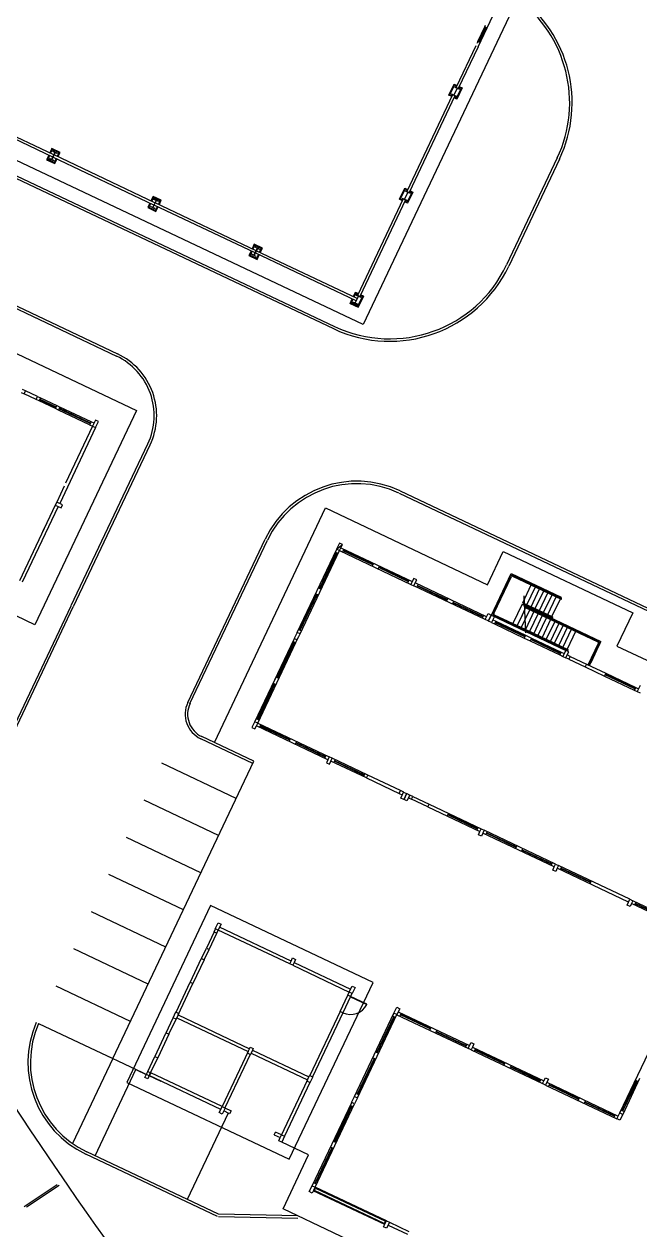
# Model space of a CAD drawing. Header units: millimetres. Extents: x 0 to 42050, y 0 to 29700.
# Drawn here: x 38468 to 38778, y 25869 to 26477 of the extents above; entities that cross this region are included whole.
import ezdxf

# ---------------------------------------------------------------- set-up
doc = ezdxf.new("R2010")
doc.units = ezdxf.units.MM
doc.header["$LTSCALE"] = 50
doc.layers.add('CHAVE', color=8, linetype='Continuous', transparency=0.4)

# ---------------------------------------------------------------- blocks, each defined once
blk = doc.blocks.new('A$C348914f2')
at = {"layer": 'CHAVE'}
for p, q in [((-3439.76, -2633.22), (-2925.93, -2876.63)), ((-3439.23, -2632.1), (-2925.4, -2875.51)), ((-2910.92, -2874.62), (-3378.75, -2653)), ((-2817.98, -2678.43), (-2910.92, -2874.62)), ((-2848.59, -2725.13), (-2839.98, -2706.97)), ((-2853.26, -2732.09), (-2849.71, -2724.6)), ((-2853.11, -2734.68), (-2848.59, -2725.13)), ((-2852.85, -2732.28), (-2849.3, -2724.79)), ((-2852.55, -2732.42), (-2849, -2724.93)), ((-2849.71, -2724.6), (-2849.36, -2723.85)), ((-2849.71, -2724.6), (-2848.59, -2725.13)), ((-2853.26, -2732.09), (-2853.7, -2733.02)), ((-2853.26, -2732.09), (-2852.13, -2732.62)), ((-2854.23, -2734.14), (-2864.17, -2755.11)), ((-2853.11, -2734.68), (-2863.04, -2755.64)), ((-2852.58, -2733.55), (-2852.13, -2732.62)), ((-3332.87, -2749.42), (-3035.11, -2890.47)), ((-3332.33, -2748.29), (-3034.58, -2889.35)), ((-2863.71, -2755.46), (-2865.38, -2758.98)), ((-2863.6, -2755.52), (-2865.27, -2759.04)), ((-2865.02, -2754.02), (-2865.22, -2753.47)), ((-2864.73, -2754.85), (-2864.78, -2754.96)), ((-2864.78, -2754.96), (-2862.53, -2756.02)), ((-2864.73, -2754.85), (-2862.48, -2755.91)), ((-2862.48, -2755.91), (-2862.53, -2756.02)), ((-2861.65, -2755.61), (-2861.1, -2755.42)), ((-2865.94, -2758.86), (-2889, -2807.53)), ((-2864.82, -2759.39), (-2887.87, -2808.06)), ((-2867.88, -2759.08), (-2867.33, -2758.89)), ((-2866.45, -2758.48), (-2866.5, -2758.59)), ((-2866.5, -2758.59), (-2864.25, -2759.65)), ((-2866.45, -2758.48), (-2864.2, -2759.54)), ((-2864.2, -2759.54), (-2864.25, -2759.65)), ((-2863.96, -2760.48), (-2863.76, -2761.03)), ((-3067.24, -2790.26), (-3118.04, -2766.19)), ((-3066.7, -2789.13), (-3117.51, -2765.07)), ((-3315.63, -2780.26), (-3025.09, -2917.89)), ((-3067.45, -2786.49), (-3067.64, -2785.94)), ((-3069.75, -2791.36), (-3070.3, -2791.55)), ((-3068.87, -2790.95), (-3068.92, -2791.06)), ((-3066.68, -2792.13), (-3068.92, -2791.06)), ((-3066.62, -2792.01), (-3068.87, -2790.95)), ((-3066.14, -2787.94), (-3067.8, -2791.46)), ((-3066.02, -2787.99), (-3067.69, -2791.51)), ((-3067.15, -2787.32), (-3067.2, -2787.43)), ((-3064.96, -2788.49), (-3067.2, -2787.43)), ((-3064.9, -2788.38), (-3067.15, -2787.32)), ((-3016.32, -2814.38), (-3067.12, -2790.31)), ((-3066.62, -2792.01), (-3066.68, -2792.13)), ((-3015.78, -2813.26), (-3066.59, -2789.19)), ((-3066.19, -2793.51), (-3066.38, -2792.95)), ((-3064.9, -2788.38), (-3064.96, -2788.49)), ((-3064.08, -2788.09), (-3063.52, -2787.89)), ((-2813.25, -2790.69), (-2838.77, -2844.57)), ((-2812.12, -2791.23), (-2837.65, -2845.1)), ((-3016.53, -2810.61), (-3016.72, -2810.06)), ((-2890.77, -2811.27), (-2913.83, -2859.95)), ((-2892.71, -2811.5), (-2892.16, -2811.3)), ((-2891.28, -2810.9), (-2891.33, -2811.01)), ((-2891.33, -2811.01), (-2889.09, -2812.07)), ((-2891.28, -2810.9), (-2889.03, -2811.96)), ((-2888.54, -2807.88), (-2890.21, -2811.4)), ((-2888.43, -2807.94), (-2890.1, -2811.45)), ((-2889.85, -2806.44), (-2890.05, -2805.88)), ((-2889.56, -2807.26), (-2889.61, -2807.38)), ((-2889.61, -2807.38), (-2887.36, -2808.44)), ((-2889.56, -2807.26), (-2887.31, -2808.33)), ((-2887.31, -2808.33), (-2887.36, -2808.44)), ((-2886.48, -2808.03), (-2885.93, -2807.84)), ((-3018.83, -2815.48), (-3019.38, -2815.68)), ((-3017.95, -2815.07), (-3018, -2815.18)), ((-3015.76, -2816.25), (-3018, -2815.18)), ((-3015.7, -2816.14), (-3017.95, -2815.07)), ((-3015.22, -2812.06), (-3016.88, -2815.58)), ((-3015.1, -2812.11), (-3016.77, -2815.63)), ((-3016.23, -2811.44), (-3016.28, -2811.55)), ((-3014.04, -2812.62), (-3016.28, -2811.55)), ((-3013.98, -2812.5), (-3016.23, -2811.44)), ((-2965.4, -2838.5), (-3016.2, -2814.43)), ((-3015.7, -2816.14), (-3015.76, -2816.25)), ((-2964.86, -2837.38), (-3015.67, -2813.31)), ((-3015.26, -2817.63), (-3015.46, -2817.08)), ((-3013.98, -2812.5), (-3014.04, -2812.62)), ((-3013.16, -2812.21), (-3012.6, -2812.01)), ((-2889.65, -2811.81), (-2912.7, -2860.48)), ((-2889.03, -2811.96), (-2889.09, -2812.07)), ((-2888.79, -2812.9), (-2888.59, -2813.45)), ((-2965.61, -2834.73), (-2965.8, -2834.18)), ((-2965.31, -2835.56), (-2965.36, -2835.67)), ((-2963.12, -2836.74), (-2965.36, -2835.67)), ((-2963.06, -2836.63), (-2965.31, -2835.56)), ((-2967.91, -2839.6), (-2968.46, -2839.8)), ((-2967.03, -2839.19), (-2967.08, -2839.31)), ((-2964.84, -2840.37), (-2967.08, -2839.31)), ((-2964.78, -2840.26), (-2967.03, -2839.19)), ((-2964.3, -2836.18), (-2965.96, -2839.7)), ((-2964.18, -2836.23), (-2965.85, -2839.75)), ((-2914.47, -2862.62), (-2965.28, -2838.55)), ((-2964.78, -2840.26), (-2964.84, -2840.37)), ((-2913.94, -2861.5), (-2964.75, -2837.43)), ((-2964.34, -2841.75), (-2964.54, -2841.2)), ((-2963.06, -2836.63), (-2963.12, -2836.74)), ((-2962.24, -2836.33), (-2961.68, -2836.13)), ((-2914.68, -2858.85), (-2914.88, -2858.3)), ((-2914.88, -2858.3), (-2914.68, -2858.85)), ((-2914.44, -2859.79), (-2914.39, -2859.68)), ((-2914.44, -2859.79), (-2914.39, -2859.68)), ((-2912.2, -2860.86), (-2914.44, -2859.79)), ((-2914.44, -2859.79), (-2912.2, -2860.86)), ((-2912.14, -2860.75), (-2914.39, -2859.68)), ((-2914.39, -2859.68), (-2912.14, -2860.75)), ((-2916.99, -2863.72), (-2917.54, -2863.92)), ((-2916.99, -2863.72), (-2917.54, -2863.92)), ((-2916.16, -2863.43), (-2916.11, -2863.31)), ((-2916.16, -2863.43), (-2916.11, -2863.31)), ((-2913.92, -2864.49), (-2916.16, -2863.43)), ((-2916.16, -2863.43), (-2913.92, -2864.49)), ((-2913.86, -2864.38), (-2916.11, -2863.31)), ((-2916.11, -2863.31), (-2913.86, -2864.38)), ((-2915.04, -2863.82), (-2913.38, -2860.3)), ((-2915.04, -2863.82), (-2913.38, -2860.3)), ((-2914.93, -2863.87), (-2913.26, -2860.35)), ((-2914.93, -2863.87), (-2913.26, -2860.35)), ((-2913.92, -2864.49), (-2913.86, -2864.38)), ((-2913.92, -2864.49), (-2913.86, -2864.38)), ((-2913.62, -2865.32), (-2913.42, -2865.87)), ((-2913.62, -2865.32), (-2913.42, -2865.87)), ((-2912.2, -2860.86), (-2912.14, -2860.75)), ((-2912.2, -2860.86), (-2912.14, -2860.75)), ((-2910.76, -2860.25), (-2911.31, -2860.45)), ((-2911.31, -2860.45), (-2910.76, -2860.25)), ((-3076.17, -3025.73), (-3366.72, -2888.09)), ((-3080.9, -2907.96), (-3082.39, -2907.25)), ((-3081.61, -2909.46), (-3080.9, -2907.96)), ((-3081.61, -2909.46), (-3080.9, -2907.96)), ((-3074.91, -2910.8), (-3080.9, -2907.96)), ((-3083.1, -2908.75), (-3081.61, -2909.46)), ((-3081.38, -2909.56), (-3081.61, -2909.46)), ((-3075.61, -2912.3), (-3081.61, -2909.46)), ((-3075.61, -2912.3), (-3074.91, -2910.8)), ((-3075.61, -2912.3), (-3074.91, -2910.8)), ((-3074.12, -2913.01), (-3075.61, -2912.3)), ((-3074.91, -2910.8), (-3073.41, -2911.51)), ((-3073.41, -2911.51), (-3074.12, -2913.01)), ((-3065.88, -2916.91), (-3074.12, -2913.01)), ((-3073.83, -2912.41), (-3065.6, -2916.31)), ((-3073.69, -2912.11), (-3065.45, -2916.01)), ((-3073.41, -2911.51), (-3065.17, -2915.41)), ((-3025.09, -2917.89), (-3076.17, -3025.73)), ((-3065.88, -2916.91), (-3065.17, -2915.41)), ((-3064.38, -2917.62), (-3065.88, -2916.91)), ((-3065.17, -2915.41), (-3063.67, -2916.12)), ((-3063.67, -2916.12), (-3064.38, -2917.62)), ((-3048.66, -2925.07), (-3064.38, -2917.62)), ((-3048.37, -2924.47), (-3064.1, -2917.02)), ((-3048.23, -2924.17), (-3063.96, -2916.72)), ((-3047.95, -2923.57), (-3063.67, -2916.12)), ((-3045.66, -2926.49), (-3063.75, -2964.68)), ((-3047.16, -2925.78), (-3060.75, -2954.46)), ((-3047.95, -2923.57), (-3048.66, -2925.07)), ((-3048.66, -2925.07), (-3047.16, -2925.78)), ((-3046.45, -2924.28), (-3047.95, -2923.57)), ((-3045.74, -2922.78), (-3047.16, -2925.78)), ((-3047.16, -2925.78), (-3045.66, -2926.49)), ((-3044.24, -2923.49), (-3045.74, -2922.78)), ((-3045.66, -2926.49), (-3044.24, -2923.49)), ((-3057.9, -3016), (-3019.35, -2934.61)), ((-3056.78, -3016.53), (-3018.22, -2935.14)), ((-3061.45, -2955.95), (-3065.25, -2963.97)), ((-2892.91, -2959.5), (-2553.34, -3120.36)), ((-2892.38, -2958.38), (-2552.81, -3119.23)), ((-3065.96, -2965.46), (-3084.05, -3003.65)), ((-3064.46, -2966.17), (-3082.55, -3004.36)), ((-3065.25, -2963.97), (-3065.96, -2965.46)), ((-3065.96, -2965.46), (-3062.96, -2966.88)), ((-3062.26, -2965.38), (-3065.25, -2963.97)), ((-3062.96, -2966.88), (-3062.26, -2965.38)), ((-2985.88, -3085.05), (-2929.94, -2966.96)), ((-2929.94, -2966.96), (-2848.32, -3005.63)), ((-3072.2, -2978.64), (-3070.43, -2974.9)), ((-2999.26, -3064.96), (-2960.25, -2982.61)), ((-2998.14, -3065.5), (-2959.13, -2983.14)), ((-2922.93, -2984.69), (-2924.35, -2987.68)), ((-2924.35, -2987.68), (-2921.44, -2985.4)), ((-2921.44, -2985.4), (-2922.93, -2984.69)), ((-2922.85, -2988.39), (-2922.18, -2986.97)), ((-2922.18, -2986.97), (-2921.44, -2985.4)), ((-2922.18, -2986.97), (-2886.24, -3004)), ((-2944.14, -3029.65), (-2924.28, -2987.72)), ((-2942.72, -3030.33), (-2922.85, -2988.39)), ((-2924.46, -2989.46), (-2932.98, -3007.44)), ((-2924.16, -2989.61), (-2932.68, -3007.58)), ((-2923.56, -2989.89), (-2924.99, -2989.22)), ((-2924.35, -2987.68), (-2924.28, -2987.72)), ((-2924.28, -2987.72), (-2922.85, -2988.39)), ((-2922.85, -2988.39), (-2886.91, -3005.42)), ((-2920.68, -2987.68), (-2921.36, -2989.1)), ((-2906.1, -2995.6), (-2921.07, -2988.49)), ((-2905.99, -2995.37), (-2920.96, -2988.27)), ((-2848.32, -3005.63), (-2840.41, -2988.94)), ((-2840.41, -2988.94), (-2775.26, -3019.8)), ((-2905.71, -2994.78), (-2906.38, -2996.2)), ((-2903.38, -2997.61), (-2902.71, -2996.19)), ((-2888.12, -3004.1), (-2903.1, -2997.01)), ((-2888.01, -3003.88), (-2902.99, -2996.78)), ((-2888.4, -3004.7), (-2887.73, -3003.29)), ((-2886.24, -3004), (-2886.91, -3005.42)), ((-2886.91, -3005.42), (-2885.41, -3006.13)), ((-2885.49, -3002.42), (-2886.24, -3004)), ((-2883.99, -3003.13), (-2885.49, -3002.42)), ((-2885.41, -3006.13), (-2884.74, -3004.71)), ((-2884.74, -3004.71), (-2883.99, -3003.13)), ((-2848.8, -3021.73), (-2884.74, -3004.71)), ((-2883.91, -3006.83), (-2883.24, -3005.42)), ((-2846.4, -3020.94), (-2836.47, -2999.97)), ((-2845.51, -3020.03), (-2836.63, -3001.27)), ((-2845.12, -3020.17), (-2836.25, -3001.45)), ((-2836.47, -2999.97), (-2811.31, -3011.89)), ((-2835.7, -3001.25), (-2811.34, -3012.8)), ((-2835.52, -3000.88), (-2811.16, -3012.42)), ((-2830.6, -3014.67), (-2826.34, -3005.69)), ((-2826.16, -3005.31), (-2825.99, -3004.94)), ((-2942.91, -3028.4), (-2934.4, -3010.43)), ((-2942.61, -3028.55), (-2934.1, -3010.57)), ((-2934.92, -3010.18), (-2933.5, -3007.2)), ((-2933.5, -3010.86), (-2934.92, -3010.18)), ((-2933.5, -3007.19), (-2932.08, -3007.86)), ((-2849.47, -3023.16), (-2885.41, -3006.13)), ((-2883.63, -3006.23), (-2868.65, -3013.33)), ((-2883.52, -3006.01), (-2868.54, -3013.1)), ((-2828.99, -3029.89), (-2829.94, -3011.28)), ((-2828.5, -3015.67), (-2824.24, -3006.68)), ((-2826.4, -3016.66), (-2822.15, -3007.67)), ((-2824.31, -3017.65), (-2820.05, -3008.67)), ((-2824.07, -3006.31), (-2823.89, -3005.93)), ((-2822.21, -3018.65), (-2817.95, -3009.66)), ((-2821.97, -3007.3), (-2821.79, -3006.93)), ((-2820.11, -3019.64), (-2815.86, -3010.65)), ((-2819.87, -3008.29), (-2819.7, -3007.92)), ((-2818.02, -3020.63), (-2813.76, -3011.65)), ((-2817.78, -3009.29), (-2817.6, -3008.91)), ((-2815.68, -3010.28), (-2815.5, -3009.91)), ((-2813.58, -3011.27), (-2813.41, -3010.9)), ((-3113.98, -3134.39), (-3058.02, -3016.26)), ((-3112.86, -3134.92), (-3056.9, -3016.79)), ((-2868.26, -3012.51), (-2868.93, -3013.92)), ((-2865.94, -3015.34), (-2865.27, -3013.93)), ((-2865.66, -3014.74), (-2850.68, -3021.84)), ((-2865.55, -3014.52), (-2850.57, -3021.61)), ((-2830.95, -3015.42), (-2835.56, -3025.16)), ((-2830.95, -3015.42), (-2791.26, -3034.22)), ((-2830.78, -3015.05), (-2817.87, -3021.16)), ((-2830.78, -3015.05), (-2815.79, -3022.15)), ((-2830.6, -3014.67), (-2817.71, -3020.78)), ((-2830.6, -3014.67), (-2815.61, -3021.77)), ((-2829.68, -3016.49), (-2792.56, -3034.07)), ((-2829.65, -3016.96), (-2792.74, -3034.44)), ((-2829.21, -3017.17), (-2829.6, -3017.99)), ((-2829.03, -3016.79), (-2828.86, -3016.42)), ((-2828.68, -3016.04), (-2828.86, -3016.42)), ((-2828.86, -3016.42), (-2828.79, -3016.27)), ((-2826.94, -3017.78), (-2826.76, -3017.41)), ((-2826.76, -3017.41), (-2826.58, -3017.04)), ((-2815.92, -3021.63), (-2811.66, -3012.64)), ((-2811.49, -3012.27), (-2811.31, -3011.89)), ((-2850.29, -3021.02), (-2850.97, -3022.45)), ((-2849.47, -3023.16), (-2848.05, -3020.16)), ((-2847.97, -3023.87), (-2849.47, -3023.16)), ((-2848.05, -3020.16), (-2846.55, -3020.87)), ((-2846.55, -3020.87), (-2847.97, -3023.87)), ((-2847.82, -3023.94), (-2846.4, -3020.94)), ((-2846.32, -3024.65), (-2847.82, -3023.94)), ((-2846.4, -3020.94), (-2844.91, -3021.65)), ((-2846.4, -3020.94), (-2829.03, -3029.17)), ((-2844.91, -3021.65), (-2846.32, -3024.65)), ((-2845.65, -3023.22), (-2844.15, -3023.93)), ((-2845.1, -3021.1), (-2829.05, -3028.7)), ((-2844.92, -3020.72), (-2829.08, -3028.23)), ((-2844.91, -3021.65), (-2829.03, -3029.17)), ((-2844.15, -3023.93), (-2844.83, -3025.35)), ((-2844.15, -3023.93), (-2829.18, -3031.03)), ((-2830.98, -3020.91), (-2833.47, -3026.15)), ((-2829.35, -3022.88), (-2831.37, -3027.14)), ((-2829.6, -3017.99), (-2831.14, -3021.24)), ((-2827.11, -3018.16), (-2829.35, -3022.88)), ((-2825.02, -3019.15), (-2829.1, -3027.77)), ((-2822.92, -3020.15), (-2827.18, -3029.13)), ((-2820.82, -3021.14), (-2825.08, -3030.12)), ((-2824.84, -3018.78), (-2824.66, -3018.4)), ((-2824.66, -3018.4), (-2824.49, -3018.03)), ((-2824.49, -3018.03), (-2824.66, -3018.4)), ((-2818.73, -3022.13), (-2822.98, -3031.12)), ((-2822.74, -3019.77), (-2822.57, -3019.4)), ((-2822.57, -3019.4), (-2822.39, -3019.02)), ((-2822.39, -3019.02), (-2822.57, -3019.4)), ((-2816.63, -3023.12), (-2820.89, -3032.11)), ((-2820.65, -3020.76), (-2820.47, -3020.39)), ((-2820.47, -3020.39), (-2820.29, -3020.02)), ((-2820.29, -3020.02), (-2820.47, -3020.39)), ((-2818.55, -3021.76), (-2818.37, -3021.38)), ((-2818.37, -3021.38), (-2818.2, -3021.01)), ((-2818.2, -3021.01), (-2818.37, -3021.38)), ((-2816.45, -3022.75), (-2816.28, -3022.38)), ((-2816.1, -3022), (-2816.28, -3022.38)), ((-2814.36, -3023.74), (-2814.18, -3023.37)), ((-2775.26, -3019.8), (-2783.17, -3036.49)), ((-2944.22, -3029.62), (-2945.64, -3032.61)), ((-2944.14, -3029.65), (-2944.22, -3029.62)), ((-2942.72, -3030.33), (-2944.14, -3029.65)), ((-2943.43, -3028.16), (-2942.01, -3028.83)), ((-2846.32, -3024.65), (-2844.83, -3025.35)), ((-2844.83, -3025.35), (-2829.85, -3032.45)), ((-2829.57, -3031.85), (-2844.54, -3024.76)), ((-2829.46, -3031.63), (-2844.44, -3024.53)), ((-2835.74, -3025.53), (-2835.92, -3025.91)), ((-2833.64, -3026.53), (-2833.82, -3026.9)), ((-2831.55, -3027.52), (-2831.73, -3027.89)), ((-2829.45, -3028.51), (-2829.63, -3028.89)), ((-2829.1, -3027.77), (-2829.27, -3028.14)), ((-2829.08, -3028.23), (-2807.86, -3038.28)), ((-2829.05, -3028.7), (-2808.04, -3038.66)), ((-2829.03, -3029.17), (-2808.96, -3038.68)), ((-2827.36, -3029.51), (-2827.53, -3029.88)), ((-2814.53, -3024.12), (-2818.79, -3033.1)), ((-2812.44, -3025.11), (-2816.69, -3034.1)), ((-2814.6, -3035.09), (-2810.34, -3026.1)), ((-2808.24, -3027.1), (-2812.5, -3036.08)), ((-2812.26, -3024.74), (-2812.08, -3024.36)), ((-2806.15, -3028.09), (-2810.4, -3037.08)), ((-2810.16, -3025.73), (-2809.99, -3025.36)), ((-2810.16, -3025.73), (-2809.99, -3025.36)), ((-2804.05, -3029.08), (-2808.31, -3038.07)), ((-2807.89, -3026.35), (-2808.07, -3026.72)), ((-2805.79, -3027.34), (-2805.97, -3027.72)), ((-2803.7, -3028.34), (-2803.87, -3028.71)), ((-2965.43, -3074.58), (-2945.56, -3032.65)), ((-2964, -3075.26), (-2943.43, -3031.82)), ((-2945.75, -3034.39), (-2954.26, -3052.37)), ((-2945.45, -3034.54), (-2953.96, -3052.51)), ((-2946.27, -3034.15), (-2944.85, -3034.82)), ((-2945.64, -3032.61), (-2945.56, -3032.65)), ((-2945.56, -3032.65), (-2944.14, -3033.32)), ((-2944.14, -3033.32), (-2942.72, -3030.33)), ((-2829.18, -3031.03), (-2829.85, -3032.45)), ((-2829.85, -3032.45), (-2826.85, -3033.87)), ((-2829.18, -3031.03), (-2826.18, -3032.45)), ((-2826.18, -3032.45), (-2826.85, -3033.87)), ((-2826.85, -3033.87), (-2811.88, -3040.96)), ((-2811.59, -3040.36), (-2826.57, -3033.27)), ((-2811.49, -3040.14), (-2826.46, -3033.04)), ((-2826.18, -3032.45), (-2811.2, -3039.54)), ((-2825.26, -3030.5), (-2825.44, -3030.87)), ((-2823.16, -3031.49), (-2823.34, -3031.87)), ((-2821.06, -3032.49), (-2821.24, -3032.86)), ((-2818.97, -3033.48), (-2819.15, -3033.85)), ((-2816.87, -3034.47), (-2817.05, -3034.85)), ((-2814.95, -3035.84), (-2814.77, -3035.46)), ((-2797.72, -3045.93), (-2792.54, -3034.99)), ((-2797.35, -3046.1), (-2792.17, -3035.17)), ((-2796.98, -3046.28), (-2791.62, -3034.97)), ((-2796.23, -3044.71), (-2791.26, -3034.22)), ((-2812.68, -3036.46), (-2812.86, -3036.83)), ((-2811.2, -3039.54), (-2811.88, -3040.96)), ((-2811.88, -3040.96), (-2810.38, -3041.67)), ((-2811.2, -3039.54), (-2809.71, -3040.25)), ((-2810.58, -3037.45), (-2810.76, -3037.83)), ((-2809.71, -3040.25), (-2810.38, -3041.67)), ((-2810.38, -3041.67), (-2808.88, -3042.38)), ((-2808.96, -3038.68), (-2809.71, -3040.25)), ((-2807.46, -3039.39), (-2808.96, -3038.68)), ((-2808.88, -3042.38), (-2808.21, -3040.96)), ((-2808.48, -3038.44), (-2808.66, -3038.82)), ((-2808.21, -3040.96), (-2807.46, -3039.39)), ((-2806.71, -3041.67), (-2808.21, -3040.96)), ((-2806.71, -3041.67), (-2807.38, -3043.09)), ((-2806.71, -3041.67), (-2806.49, -3041.77)), ((-2806.71, -3041.67), (-2798.47, -3045.57)), ((-2783.17, -3036.49), (-2563.76, -3140.43)), ((-2807.38, -3043.09), (-2808.88, -3042.38)), ((-2807.38, -3043.09), (-2799.15, -3046.99)), ((-2798.47, -3045.57), (-2799.15, -3046.99)), ((-2799.15, -3046.99), (-2789.41, -3051.6)), ((-2798.47, -3045.57), (-2788.74, -3050.18)), ((-2954.78, -3052.12), (-2956.2, -3055.1)), ((-2953.36, -3052.79), (-2954.78, -3052.12)), ((-2788.74, -3050.18), (-2789.41, -3051.6)), ((-2789.41, -3051.6), (-2774.44, -3058.7)), ((-2774.15, -3058.1), (-2789.13, -3051.01)), ((-2774.05, -3057.88), (-2789.02, -3050.78)), ((-2788.74, -3050.18), (-2773.76, -3057.28)), ((-2964.19, -3073.33), (-2955.68, -3055.36)), ((-2963.89, -3073.48), (-2955.38, -3055.5)), ((-2956.2, -3055.11), (-2954.78, -3055.79)), ((-2773.76, -3057.28), (-2774.44, -3058.7)), ((-2774.44, -3058.7), (-2772.94, -3059.41)), ((-2773.76, -3057.28), (-2772.27, -3057.99)), ((-2772.27, -3057.99), (-2772.94, -3059.41)), ((-2772.94, -3059.41), (-2771.44, -3060.12)), ((-2771.52, -3056.41), (-2772.27, -3057.99)), ((-2965.5, -3074.55), (-2966.92, -3077.54)), ((-2966.92, -3077.54), (-2965.42, -3078.25)), ((-2965.43, -3074.58), (-2965.5, -3074.55)), ((-2964, -3075.26), (-2965.43, -3074.58)), ((-2965.42, -3078.25), (-2964.68, -3076.68)), ((-2963.29, -3073.76), (-2964.72, -3073.09)), ((-2964.68, -3076.68), (-2964, -3075.26)), ((-2928.73, -3093.71), (-2964.68, -3076.68)), ((-2964, -3075.26), (-2928.06, -3092.28)), ((-2962.51, -3075.97), (-2963.18, -3077.39)), ((-2947.92, -3083.88), (-2962.9, -3076.79)), ((-2947.81, -3083.66), (-2962.79, -3076.57)), ((-2966.55, -3095.59), (-2992.76, -3083.17)), ((-2966.02, -3094.46), (-2992.22, -3082.05)), ((-2948.2, -3084.48), (-2947.53, -3083.06)), ((-2944.53, -3084.48), (-2945.21, -3085.9)), ((-2944.92, -3085.3), (-2929.95, -3092.4)), ((-2944.82, -3085.08), (-2929.84, -3092.17)), ((-3036.96, -3244.23), (-2966.02, -3094.46)), ((-2974.88, -3113.18), (-3012.33, -3095.45)), ((-2930.23, -3093), (-2929.56, -3091.57)), ((-2928.73, -3093.71), (-2929.48, -3095.28)), ((-2929.48, -3095.28), (-2927.98, -3095.99)), ((-2928.06, -3092.28), (-2928.73, -3093.71)), ((-2926.56, -3092.99), (-2928.06, -3092.28)), ((-2927.98, -3095.99), (-2927.24, -3094.42)), ((-2927.24, -3094.42), (-2926.56, -3092.99)), ((-2909.26, -3102.93), (-2927.24, -3094.42)), ((-2908.59, -3101.51), (-2926.56, -3092.99)), ((-2925.06, -3093.7), (-2925.74, -3095.13)), ((-2910.48, -3101.62), (-2925.45, -3094.53)), ((-2910.37, -3101.4), (-2925.35, -3094.3)), ((-2910.09, -3100.8), (-2910.76, -3102.22)), ((-2909.26, -3102.93), (-2908.59, -3101.51)), ((-2892.12, -3109.31), (-2908.59, -3101.51)), ((-2909.26, -3102.93), (-2892.79, -3110.73)), ((-2909.04, -3103.04), (-2909.26, -3102.93)), ((-2983.75, -3131.91), (-3021.19, -3114.17)), ((-2893.01, -3110.63), (-2892.79, -3110.73)), ((-2892.79, -3110.73), (-2892.12, -3109.31)), ((-2892.79, -3110.73), (-2891.29, -3111.44)), ((-2890.54, -3110.06), (-2892.12, -3109.31)), ((-2892.04, -3113.02), (-2890.62, -3110.02)), ((-2890.54, -3113.72), (-2892.04, -3113.02)), ((-2890.62, -3110.02), (-2889.12, -3110.73)), ((-2889.12, -3110.73), (-2890.54, -3113.72)), ((-2890.39, -3113.8), (-2888.97, -3110.8)), ((-2888.89, -3114.51), (-2890.39, -3113.8)), ((-2888.97, -3110.8), (-2887.47, -3111.51)), ((-2887.47, -3111.51), (-2888.89, -3114.51)), ((-2888.15, -3112.93), (-2886.65, -3113.64)), ((-2887.32, -3113.32), (-2888.07, -3112.97)), ((-2885.98, -3112.22), (-2887.47, -3111.51)), ((-2887.4, -3111.55), (-2886.65, -3111.9)), ((-2886.65, -3113.64), (-2885.98, -3112.22)), ((-2878.41, -3117.54), (-2886.65, -3113.64)), ((-2886.65, -3113.64), (-2886.43, -3113.75)), ((-2885.98, -3112.22), (-2877.74, -3116.12)), ((-2878.41, -3117.54), (-2877.74, -3116.12)), ((-2878.41, -3117.54), (-2852.2, -3129.96)), ((-2877.74, -3116.12), (-2851.53, -3128.54)), ((-2868, -3120.73), (-2868.68, -3122.16)), ((-2853.42, -3128.65), (-2868.39, -3121.56)), ((-2853.31, -3128.43), (-2868.29, -3121.33)), ((-2992.62, -3150.63), (-3030.06, -3132.89)), ((-2853.03, -3127.83), (-2853.7, -3129.25)), ((-2852.95, -3131.53), (-2852.2, -3129.96)), ((-2851.45, -3132.24), (-2852.95, -3131.53)), ((-2852.2, -3129.96), (-2851.53, -3128.54)), ((-2851.53, -3128.54), (-2850.03, -3129.25)), ((-2850.71, -3130.67), (-2851.45, -3132.24)), ((-2850.03, -3129.25), (-2850.71, -3130.67)), ((-2814.76, -3147.7), (-2850.71, -3130.67)), ((-2814.09, -3146.27), (-2850.03, -3129.25)), ((-2848.53, -3129.96), (-2849.21, -3131.38)), ((-2833.95, -3137.87), (-2848.92, -3130.78)), ((-2833.84, -3137.65), (-2848.82, -3130.55)), ((-2833.56, -3137.05), (-2834.23, -3138.47)), ((-2831.24, -3139.89), (-2830.56, -3138.47)), ((-2830.95, -3139.29), (-2815.98, -3146.39)), ((-2830.85, -3139.07), (-2815.87, -3146.16)), ((-2816.26, -3146.99), (-2815.59, -3145.56)), ((-2815.51, -3149.27), (-2814.76, -3147.7)), ((-2814.01, -3149.98), (-2815.51, -3149.27)), ((-2814.76, -3147.7), (-2814.09, -3146.27)), ((-2814.09, -3146.27), (-2812.59, -3146.98)), ((-2813.26, -3148.41), (-2814.01, -3149.98)), ((-2812.59, -3146.98), (-2813.26, -3148.41)), ((-2777.32, -3165.43), (-2813.26, -3148.41)), ((-2776.65, -3164.01), (-2812.59, -3146.98)), ((-2811.09, -3147.69), (-2811.77, -3149.12)), ((-2796.51, -3155.61), (-2811.48, -3148.52)), ((-2796.4, -3155.39), (-2811.38, -3148.29)), ((-3001.49, -3169.35), (-3038.93, -3151.61)), ((-2796.12, -3154.79), (-2796.79, -3156.21)), ((-2987.78, -3167.21), (-3029.94, -3256.21)), ((-2905.97, -3205.96), (-2987.78, -3167.21)), ((-2778.06, -3167.01), (-2777.32, -3165.43)), ((-2776.57, -3167.71), (-2778.06, -3167.01)), ((-2777.32, -3165.43), (-2776.65, -3164.01)), ((-2776.65, -3164.01), (-2775.15, -3164.72)), ((-2775.82, -3166.14), (-2776.57, -3167.71)), ((-2775.15, -3164.72), (-2775.82, -3166.14)), ((-2739.88, -3183.17), (-2775.82, -3166.14)), ((-2739.2, -3181.75), (-2775.15, -3164.72)), ((-2773.65, -3165.43), (-2774.32, -3166.85)), ((-2759.06, -3173.35), (-2773.97, -3166.29)), ((-2758.96, -3173.12), (-2773.86, -3166.06)), ((-3010.36, -3188.07), (-3047.8, -3170.33)), ((-2986.01, -3180.36), (-2989.91, -3188.58)), ((-2988.49, -3189.27), (-2984.59, -3181.03)), ((-2986.01, -3180.36), (-2986.12, -3180.58)), ((-2986.01, -3180.36), (-2985.3, -3178.86)), ((-2986.01, -3180.36), (-2985.3, -3178.86)), ((-2986.01, -3180.36), (-2984.59, -3181.03)), ((-2985.38, -3178.82), (-2983.96, -3175.83)), ((-2985.3, -3178.86), (-2985.38, -3178.82)), ((-2983.88, -3179.53), (-2985.3, -3178.86)), ((-2984.59, -3181.03), (-2983.88, -3179.53)), ((-2983.96, -3175.83), (-2982.46, -3176.54)), ((-2983.2, -3178.11), (-2983.88, -3179.53)), ((-2947.93, -3196.56), (-2983.88, -3179.53)), ((-2982.46, -3176.54), (-2983.2, -3178.11)), ((-2947.26, -3195.14), (-2983.2, -3178.11)), ((-3019.23, -3206.79), (-3056.67, -3189.05)), ((-2992.39, -3193.84), (-2992.5, -3194.06)), ((-2992.39, -3193.84), (-2989.91, -3188.59)), ((-2992.39, -3193.84), (-2990.97, -3194.51)), ((-2990.97, -3194.51), (-2988.49, -3189.27)), ((-2989.91, -3188.59), (-2988.49, -3189.27)), ((-2947.26, -3195.14), (-2946.51, -3193.57)), ((-2946.51, -3193.57), (-2945.02, -3194.28)), ((-2997.96, -3205.59), (-2992.5, -3194.06)), ((-2990.97, -3194.51), (-2996.65, -3206.49)), ((-2947.93, -3196.56), (-2947.26, -3195.14)), ((-2946.44, -3197.27), (-2947.93, -3196.56)), ((-2945.76, -3195.85), (-2946.44, -3197.27)), ((-2946.44, -3197.27), (-2917.98, -3210.75)), ((-2945.02, -3194.28), (-2945.76, -3195.85)), ((-2945.76, -3195.85), (-2917.31, -3209.33)), ((-3005.17, -3220.79), (-2998.07, -3205.82)), ((-2998.07, -3205.82), (-2997.96, -3205.59)), ((-2998.07, -3205.82), (-2996.65, -3206.49)), ((-2948.14, -3294.96), (-2905.97, -3205.96)), ((-3028.09, -3225.51), (-3065.53, -3207.77)), ((-3004.1, -3222.22), (-2996.65, -3206.49)), ((-2918.69, -3212.25), (-2917.98, -3210.75)), ((-2917.98, -3210.75), (-2917.31, -3209.33)), ((-2916.56, -3211.42), (-2917.98, -3210.75)), ((-2917.31, -3209.33), (-2916.56, -3207.75)), ((-2917.27, -3212.92), (-2916.56, -3211.42)), ((-2916.56, -3207.75), (-2915.06, -3208.46)), ((-2916.48, -3211.46), (-2916.56, -3211.42)), ((-2915.06, -3208.46), (-2916.48, -3211.46)), ((-2922.59, -3220.49), (-2918.69, -3212.25)), ((-2917.27, -3212.92), (-2921.16, -3221.15)), ((-2917.27, -3212.92), (-2918.69, -3212.25)), ((-2917.27, -3212.92), (-2917.37, -3213.15)), ((-2917.37, -3213.15), (-2909.14, -3217.05)), ((-2909.03, -3216.82), (-2917.27, -3212.92)), ((-2909.14, -3217.05), (-2909.03, -3216.82)), ((-3010.13, -3231.28), (-3006.58, -3223.79)), ((-3008.71, -3231.95), (-3004.81, -3223.72)), ((-3006.66, -3223.75), (-3005.24, -3220.76)), ((-3006.58, -3223.79), (-3006.66, -3223.75)), ((-3005.16, -3224.46), (-3006.58, -3223.79)), ((-3005.24, -3220.76), (-3005.17, -3220.79)), ((-3005.17, -3220.79), (-3003.74, -3221.47)), ((-3004.81, -3223.72), (-3005.16, -3224.46)), ((-3004.13, -3222.29), (-3004.81, -3223.72)), ((-3004.81, -3223.72), (-2968.86, -3240.74)), ((-3003.74, -3221.47), (-3004.13, -3222.29)), ((-3004.13, -3222.29), (-2968.19, -3239.32)), ((-2922.59, -3220.49), (-2937.85, -3252.68)), ((-2921.17, -3221.16), (-2936.42, -3253.36)), ((-2921.17, -3221.16), (-2922.59, -3220.49)), ((-2915.31, -3263.36), (-2895.44, -3221.43)), ((-2913.88, -3264.04), (-2894.02, -3222.1)), ((-2904.06, -3241.18), (-2895.55, -3223.21)), ((-2903.84, -3241.29), (-2895.33, -3223.32)), ((-2895.44, -3221.43), (-2896.15, -3222.93)), ((-2894.73, -3223.6), (-2896.15, -3222.93)), ((-2896.15, -3222.93), (-2894.73, -3223.6)), ((-2895.44, -3221.43), (-2894.02, -3218.43)), ((-2894.02, -3222.1), (-2895.44, -3221.43)), ((-2894.73, -3223.6), (-2894.02, -3222.1)), ((-2894.02, -3218.43), (-2892.52, -3219.14)), ((-2893.94, -3222.14), (-2894.02, -3222.1)), ((-2893.27, -3220.71), (-2893.94, -3222.14)), ((-2893.94, -3222.14), (-2858, -3239.16)), ((-2892.52, -3219.14), (-2893.27, -3220.71)), ((-2893.27, -3220.71), (-2857.4, -3237.71)), ((-2891.77, -3221.42), (-2892.45, -3222.85)), ((-2877.18, -3229.34), (-2892.16, -3222.25)), ((-2877.08, -3229.12), (-2892.05, -3222.02)), ((-3074.4, -3226.49), (-3036.96, -3244.23)), ((-2877.47, -3229.94), (-2876.79, -3228.52)), ((-2873.8, -3229.94), (-2874.47, -3231.36)), ((-2781.7, -3271.64), (-2761.83, -3229.71)), ((-3015.7, -3243.04), (-3010.24, -3231.5)), ((-3008.71, -3231.95), (-3014.38, -3243.93)), ((-3010.13, -3231.28), (-3010.24, -3231.5)), ((-3010.13, -3231.28), (-3008.71, -3231.95)), ((-2874.19, -3230.76), (-2859.21, -3237.86)), ((-2874.08, -3230.54), (-2859.11, -3237.63)), ((-2857.4, -3237.71), (-2856.66, -3236.13)), ((-2856.66, -3236.13), (-2855.16, -3236.84)), ((-2968.86, -3240.74), (-2981.99, -3268.45)), ((-2967.79, -3242.17), (-2980.56, -3269.12)), ((-2969.22, -3241.49), (-2968.86, -3240.74)), ((-2967.79, -3242.17), (-2969.22, -3241.49)), ((-2968.86, -3240.74), (-2968.19, -3239.32)), ((-2968.19, -3239.32), (-2967.8, -3238.5)), ((-2967.8, -3238.5), (-2966.3, -3239.21)), ((-2967.72, -3242.2), (-2967.79, -3242.17)), ((-2967.36, -3241.45), (-2967.72, -3242.2)), ((-2966.69, -3240.03), (-2967.36, -3241.45)), ((-2967.36, -3241.45), (-2938.91, -3254.93)), ((-2966.3, -3239.21), (-2966.69, -3240.03)), ((-2966.69, -3240.03), (-2938.24, -3253.51)), ((-2904.66, -3240.9), (-2903.24, -3241.57)), ((-2858.82, -3237.03), (-2859.5, -3238.45)), ((-2858.07, -3239.13), (-2857.4, -3237.71)), ((-2858, -3239.16), (-2858.07, -3239.13)), ((-2856.58, -3239.84), (-2858, -3239.16)), ((-2855.9, -3238.42), (-2856.58, -3239.84)), ((-2856.58, -3239.84), (-2820.63, -3256.87)), ((-2855.16, -3236.84), (-2855.9, -3238.42)), ((-2855.9, -3238.42), (-2819.96, -3255.44)), ((-2854.4, -3239.12), (-2855.08, -3240.55)), ((-2839.82, -3247.04), (-2854.79, -3239.95)), ((-2839.71, -3246.82), (-2854.69, -3239.72)), ((-3036.96, -3244.23), (-3057.24, -3287.04)), ((-3012.59, -3255.79), (-3040.26, -3242.68)), ((-3012.59, -3255.79), (-3040.26, -3242.68)), ((-3019.35, -3250.75), (-3015.81, -3243.26)), ((-3018.29, -3252.17), (-3014.38, -3243.93)), ((-3015.81, -3243.26), (-3015.7, -3243.04)), ((-3015.81, -3243.26), (-3014.38, -3243.93)), ((-2905.48, -3244.18), (-2914, -3262.15)), ((-2905.26, -3244.28), (-2913.77, -3262.25)), ((-2904.66, -3244.57), (-2906.08, -3243.89)), ((-2840.1, -3247.64), (-2839.43, -3246.22)), ((-2836.43, -3247.64), (-2837.11, -3249.06)), ((-2836.82, -3248.46), (-2821.85, -3255.56)), ((-2836.72, -3248.24), (-2821.74, -3255.33)), ((-3045.95, -3293.16), (-3025.38, -3249.73)), ((-3025.38, -3249.73), (-3020.14, -3252.21)), ((-3020.85, -3253.71), (-3019.43, -3250.71)), ((-3019.35, -3254.42), (-3020.85, -3253.71)), ((-3019.43, -3250.71), (-3019.35, -3250.75)), ((-3019.35, -3250.75), (-3017.93, -3251.42)), ((-3018.61, -3252.84), (-3019.35, -3254.42)), ((-3017.93, -3251.42), (-3018.61, -3252.84)), ((-2982.66, -3269.87), (-3018.61, -3252.84)), ((-2981.99, -3268.45), (-3017.93, -3251.42)), ((-2938.91, -3254.93), (-2938.24, -3253.51)), ((-2938.24, -3253.51), (-2937.85, -3252.68)), ((-2937.85, -3252.68), (-2936.42, -3253.36)), ((-2936.35, -3253.39), (-2937.77, -3256.39)), ((-2936.42, -3253.36), (-2936.35, -3253.39)), ((-2819.96, -3255.44), (-2819.21, -3253.87)), ((-2819.21, -3253.87), (-2817.72, -3254.58)), ((-2817.72, -3254.58), (-2818.46, -3256.15)), ((-2771.76, -3254.34), (-2780.27, -3272.32)), ((-3029.94, -3256.21), (-2948.14, -3294.96)), ((-2938.91, -3254.93), (-2952.39, -3283.39)), ((-2937.84, -3256.35), (-2950.61, -3283.31)), ((-2939.26, -3255.68), (-2938.91, -3254.93)), ((-2937.84, -3256.35), (-2939.26, -3255.68)), ((-2937.77, -3256.39), (-2937.84, -3256.35)), ((-2821.46, -3254.73), (-2822.13, -3256.16)), ((-2820.63, -3256.87), (-2819.96, -3255.44)), ((-2819.13, -3257.57), (-2820.63, -3256.87)), ((-2818.46, -3256.15), (-2819.13, -3257.57)), ((-2819.13, -3257.57), (-2783.19, -3274.6)), ((-2818.46, -3256.15), (-2782.52, -3273.18)), ((-2816.96, -3256.86), (-2817.64, -3258.28)), ((-2802.38, -3264.78), (-2817.35, -3257.68)), ((-2802.27, -3264.55), (-2817.25, -3257.46)), ((-2780.39, -3270.43), (-2773.29, -3255.45)), ((-2780.16, -3270.53), (-2773.07, -3255.56)), ((-2773.89, -3255.17), (-2772.47, -3255.84)), ((-2936.59, -3308.29), (-2916.72, -3266.36)), ((-2916.8, -3266.32), (-2915.38, -3263.33)), ((-2916.72, -3266.36), (-2916.8, -3266.32)), ((-2915.3, -3267.03), (-2916.72, -3266.36)), ((-2915.38, -3263.33), (-2915.31, -3263.36)), ((-2915.31, -3263.36), (-2913.88, -3264.04)), ((-2913.88, -3264.04), (-2915.3, -3267.03)), ((-2913.17, -3262.54), (-2914.6, -3261.86)), ((-2802.66, -3265.38), (-2801.99, -3263.96)), ((-2798.99, -3265.37), (-2799.66, -3266.8)), ((-2799.38, -3266.2), (-2784.4, -3273.29)), ((-2799.27, -3265.97), (-2784.3, -3273.07)), ((-2978.92, -3271.65), (-2999.53, -3315.15)), ((-2983.41, -3271.44), (-2982.66, -3269.87)), ((-2981.91, -3272.15), (-2983.41, -3271.44)), ((-2982.66, -3269.87), (-2981.99, -3268.45)), ((-2981.99, -3268.45), (-2980.49, -3269.16)), ((-2981.16, -3270.58), (-2981.91, -3272.15)), ((-2980.49, -3269.16), (-2981.16, -3270.58)), ((-2978.17, -3272), (-2981.16, -3270.58)), ((-2980.56, -3269.12), (-2977.49, -3270.58)), ((-2977.49, -3270.58), (-2978.17, -3272)), ((-2935.17, -3308.97), (-2915.3, -3267.03)), ((-2925.35, -3286.11), (-2916.83, -3268.14)), ((-2925.12, -3286.22), (-2916.61, -3268.25)), ((-2916.01, -3268.53), (-2917.43, -3267.86)), ((-2917.43, -3267.86), (-2916.01, -3268.53)), ((-2784.01, -3272.47), (-2784.69, -3273.89)), ((-2783.19, -3274.6), (-2781.77, -3271.61)), ((-2781.77, -3271.61), (-2781.7, -3271.64)), ((-2781.7, -3271.64), (-2780.27, -3272.32)), ((-2780.27, -3272.32), (-2781.69, -3275.31)), ((-2780.99, -3270.14), (-2779.56, -3270.82)), ((-2783.12, -3274.64), (-2783.19, -3274.6)), ((-2781.69, -3275.31), (-2783.12, -3274.64)), ((-2955.7, -3282.64), (-2955.03, -3281.22)), ((-2955.7, -3282.64), (-2952.71, -3284.06)), ((-2952.03, -3282.64), (-2955.03, -3281.22)), ((-2953.45, -3285.63), (-2952.71, -3284.06)), ((-2952.71, -3284.06), (-2952.03, -3282.64)), ((-2952.03, -3282.64), (-2950.61, -3283.31)), ((-2950.54, -3283.35), (-2951.96, -3286.34)), ((-2950.61, -3283.31), (-2950.54, -3283.35)), ((-2951.96, -3286.34), (-2953.45, -3285.63)), ((-2938.4, -3292.76), (-2951.96, -3286.34)), ((-2926.77, -3289.11), (-2935.28, -3307.08)), ((-2926.54, -3289.21), (-2935.06, -3307.18)), ((-2925.94, -3289.5), (-2927.37, -3288.82)), ((-2925.95, -3285.83), (-2924.52, -3286.5)), ((-2984.28, -3323.75), (-3050.58, -3292.34)), ((-2983.75, -3322.63), (-3050.05, -3291.22)), ((-2951.28, -3319.95), (-2938.4, -3292.76)), ((-3065.04, -3307.88), (-3081.61, -3318.87)), ((-3063.94, -3308.15), (-3080.51, -3319.14)), ((-2938.08, -3311.25), (-2936.66, -3308.26)), ((-2936.66, -3308.26), (-2936.59, -3308.29)), ((-2936.59, -3308.29), (-2935.17, -3308.97)), ((-2935.17, -3308.97), (-2936.59, -3311.96)), ((-2934.46, -3307.47), (-2935.88, -3306.79)), ((-2935.34, -3309.34), (-2935.88, -3310.46)), ((-2899.22, -3325.99), (-2935.17, -3308.97)), ((-2936.59, -3311.96), (-2938.08, -3311.25)), ((-2900.11, -3327.87), (-2936.05, -3310.84)), ((-2935.5, -3310.64), (-2934.97, -3309.52)), ((-2900.31, -3327.31), (-2935.5, -3310.64)), ((-2934.97, -3309.52), (-2899.77, -3326.19)), ((-2704.99, -3436.62), (-2951.28, -3319.95)), ((-2943.89, -3324.7), (-2983.77, -3323.87)), ((-2943.86, -3323.46), (-2983.75, -3322.63)), ((-2900.64, -3328.99), (-2899.22, -3325.99)), ((-2899.77, -3326.19), (-2900.31, -3327.31)), ((-2899.22, -3325.99), (-2899.15, -3326.03)), ((-2899.15, -3326.03), (-2897.72, -3326.7)), ((-2897.72, -3326.7), (-2898.4, -3328.13)), ((-2897.72, -3326.7), (-2887.99, -3331.31)), ((-2899.14, -3329.7), (-2900.64, -3328.99)), ((-2898.4, -3328.13), (-2899.14, -3329.7)), ((-2898.4, -3328.13), (-2888.66, -3332.74))]:
    blk.add_line(p, q, dxfattribs=at)
at = {"layer": 'CHAVE', "flags": 128}
for points in [[(-2866.38, -2759.79), (-2867.88, -2759.08), (-2865.22, -2753.47), (-2863.72, -2754.18)], [(-2866.2, -2759.42), (-2867.33, -2758.89), (-2865.02, -2754.02), (-2863.9, -2754.55)], [(-2862.6, -2754.71), (-2861.1, -2755.42), (-2863.76, -2761.03), (-2865.26, -2760.32)], [(-2862.78, -2755.08), (-2861.65, -2755.61), (-2863.96, -2760.48), (-2865.08, -2759.95)], [(-3064.59, -2790.14), (-3063.52, -2787.89), (-3067.64, -2785.94), (-3068.71, -2788.18)], [(-3064.96, -2789.96), (-3064.08, -2788.09), (-3067.45, -2786.49), (-3068.33, -2788.36)], [(-3069.24, -2789.31), (-3070.3, -2791.55), (-3066.19, -2793.51), (-3065.12, -2791.26)], [(-3068.87, -2789.49), (-3069.75, -2791.36), (-3066.38, -2792.95), (-3065.5, -2791.08)], [(-3013.67, -2814.26), (-3012.6, -2812.01), (-3016.72, -2810.06), (-3017.79, -2812.31)], [(-3014.04, -2814.08), (-3013.16, -2812.21), (-3016.53, -2810.61), (-3017.41, -2812.48)], [(-2891.21, -2812.21), (-2892.71, -2811.5), (-2890.05, -2805.88), (-2888.55, -2806.59)], [(-2891.04, -2811.84), (-2892.16, -2811.3), (-2889.85, -2806.44), (-2888.73, -2806.97)], [(-2887.43, -2807.13), (-2885.93, -2807.84), (-2888.59, -2813.45), (-2890.09, -2812.74)], [(-2887.61, -2807.5), (-2886.48, -2808.03), (-2888.79, -2812.9), (-2889.91, -2812.37)], [(-3018.32, -2813.43), (-3019.38, -2815.68), (-3015.26, -2817.63), (-3014.2, -2815.38)], [(-3017.94, -2813.61), (-3018.83, -2815.48), (-3015.46, -2817.08), (-3014.57, -2815.2)], [(-2962.75, -2838.38), (-2961.68, -2836.13), (-2965.8, -2834.18), (-2966.87, -2836.43)], [(-2963.12, -2838.2), (-2962.24, -2836.33), (-2965.61, -2834.73), (-2966.49, -2836.61)], [(-2967.4, -2837.55), (-2968.46, -2839.8), (-2964.34, -2841.75), (-2963.28, -2839.5)], [(-2967.02, -2837.73), (-2967.91, -2839.6), (-2964.54, -2841.2), (-2963.65, -2839.32)], [(-2912.26, -2859.54), (-2910.76, -2860.25), (-2913.42, -2865.87), (-2917.54, -2863.92), (-2916.48, -2861.67)], [(-2912.44, -2859.92), (-2911.31, -2860.45), (-2913.62, -2865.32), (-2916.99, -2863.72), (-2916.1, -2861.85)], [(-2915.95, -2860.55), (-2914.88, -2858.3), (-2913.38, -2859.01)], [(-2915.95, -2860.55), (-2914.88, -2858.3), (-2913.38, -2859.01)], [(-2915.57, -2860.73), (-2914.68, -2858.85), (-2913.56, -2859.39)], [(-2913.56, -2859.39), (-2914.68, -2858.85), (-2915.57, -2860.73)], [(-2913.62, -2865.32), (-2911.31, -2860.45), (-2912.44, -2859.92)], [(-2913.42, -2865.87), (-2910.76, -2860.25), (-2912.26, -2859.54)], [(-2917.54, -2863.92), (-2916.48, -2861.67)], [(-2917.54, -2863.92), (-2913.42, -2865.87)], [(-2916.1, -2861.85), (-2916.99, -2863.72), (-2913.62, -2865.32)], [(-3040.66, -3334.97), (-3045.5, -3328.27), (-3050.32, -3321.56), (-3055.06, -3314.78), (-3059.72, -3307.95), (-3064.37, -3301.12), (-3069.02, -3294.28), (-3073.65, -3287.43), (-3078.24, -3280.57), (-3082.77, -3273.68), (-3087.31, -3266.79), (-3091.91, -3259.93), (-3096.65, -3253.15), (-3101.41, -3246.39), (-3106.26, -3239.72), (-3111.22, -3233.18), (-3116.19, -3226.65), (-3116.43, -3226.33)]]:
    blk.add_lwpolyline(points, dxfattribs=at)
at = {"layer": 'CHAVE'}
for centre, radius, start, end in [((-2891.38, -2784.35), 157.43, 334.65219, 50.20828), ((-2872.96, -2826.71), 182.79, 343.43995, 63.09809), ((-2872.03, -2762.85), 65.05, 334.65254, 53.60407), ((-2872.03, -2762.85), 66.29, 334.65254, 53.60407), ((-2897.55, -2816.72), 66.29, 244.65262, 334.65254), ((-2897.55, -2816.72), 65.05, 244.65262, 334.65254), ((-3049.3, -2920.42), 34.39, 334.65254, 64.65264), ((-3049.3, -2920.42), 33.14, 334.65254, 64.65264), ((-2914.2, -3004.43), 50.96, 64.65261, 154.65254), ((-2914.2, -3004.43), 49.72, 64.65261, 154.65254), ((-2835.88, -3001.63), 0.829, 64.65261, 154.65254), ((-2835.88, -3001.63), 0.414, 64.65261, 154.65254), ((-2811.25, -3012.61), 0.207, 244.65261, 64.65261), ((-2844.75, -3020.35), 0.829, 154.65254, 244.65062), ((-2844.75, -3020.35), 0.414, 154.65254, 244.65062), ((-2815.7, -3021.96), 0.207, 244.65261, 64.65261), ((-2792.92, -3034.82), 0.414, 334.65254, 64.65261), ((-2792.92, -3034.82), 0.829, 334.65254, 64.65261), ((-2807.95, -3038.47), 0.207, 244.65261, 64.65261), ((-2986.9, -3070.82), 13.67, 154.65254, 244.65261), ((-2986.9, -3070.82), 12.43, 154.65254, 244.65261), ((-2917.29, -3212.86), 9.16, 244.91688, 332.80415), ((-3028.77, -3246.29), 50.96, 156.55117, 244.65261), ((-3028.77, -3246.29), 49.72, 156.55117, 244.65261)]:
    blk.add_arc(centre, radius, start, end, dxfattribs=at)

msp = doc.modelspace()

# ---------------------------------------------------------------- block references
msp.add_blockref('A$C348914f2', (41550, 29200))

doc.saveas('drawing.dxf')
